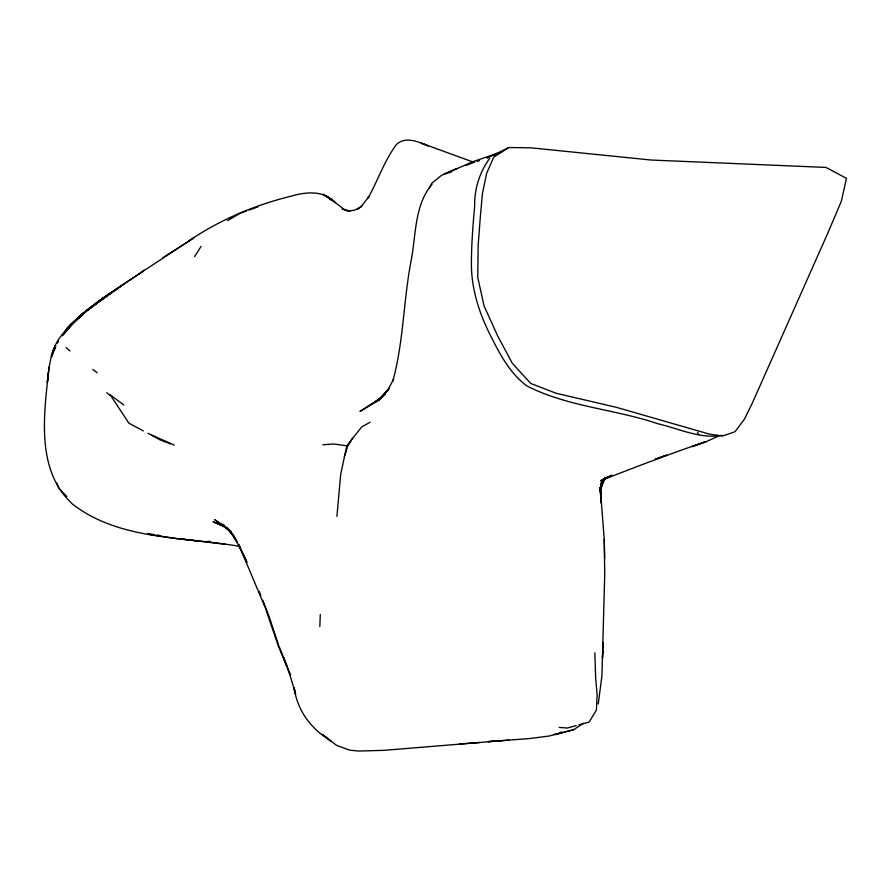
<?xml version="1.0" encoding="UTF-8"?>
<svg xmlns="http://www.w3.org/2000/svg" width="891" height="891" viewBox="0 0 891 891"><rect width="100%" height="100%" fill="white"/><g stroke="black" fill="none" stroke-linecap="round" stroke-linejoin="round"><path stroke-width="1.34" d="M600.1 491.576L600.178 487.566L601.091 503.025L600.601 491.431L600.567 494.271L601.47 481.953M319.836 626.64L320.281 614.556M600.244 487.722L604.243 539.434L604.733 574.327L601.915 675.913L598.251 703.946M603.162 642.378L602.483 658.093L602.773 651.488M601.347 482.9L601.002 486.375L602.494 481.084M336.932 516.457L340.674 474.435L346.811 445.767L361.757 426.856L370.133 422.223M49.083 367.203L47.323 382.484L49.083 367.203L51.511 355.119L55.209 345.786L51.99 354.707C55.799 337.411 70.155 325.738 82.818 314.646L73.663 322.72L62.37 335.796M600.144 490.752L600.445 488.112M600.011 491.676L600.489 487.577M48.482 372.494C43.715 416.509 36.197 471.027 72.706 504.284C120.118 540.726 183.836 536.449 239.98 546.439M600.144 491.353L601.703 486.085L600.211 489.983M344.338 456.782L347.635 446.436L352.524 438.216M602.505 480.784L601.403 483.869L605.301 478.2M51.678 356.812L55.765 346.12L54.273 349.974M600.256 490.195L605.301 477.509M57.403 343.224L58.461 340.652M601.96 484.114L605.212 478.033M429.373 187.878L432.046 183.056L441.78 175.126L451.648 171.774M194.628 256.508L201.143 246.339M601.102 483.479L603.797 479.403M603.485 480.004L605 477.754M62.247 335.105L67.727 327.22L74.677 320.66M489.705 158.353C479.815 171.696 474.257 189.159 474.68 205.687C473.054 224.276 471.539 242.898 471.406 261.575C470.927 288.484 479.469 314.523 491.832 338.146C500.709 355.81 510.599 373.83 526.781 385.87C567.545 406.909 614.935 409.08 658.07 423.815C678.998 428.649 700.359 439.263 722.189 435.343M65.032 332.087L66.547 330.071M66.257 330.416L62.938 334.793L64.82 332.711M70.4 325.694C85.302 309.121 104.837 297.405 122.958 284.697L102.476 298.641L88.465 309.355L126.767 281.99L193.637 237.975L162.775 257.755M431.979 184.359C414.861 204.54 415.986 233.275 411.62 258.078C403.423 298.763 403.835 341.064 392.831 381.103L393.555 379.176L387.596 390.581L378.385 400.683L385.268 393.855L382.517 396.662L389.011 388.498L379.031 399.023L359.953 411.419L376.904 401.429M72.973 323.4C93.21 301.425 120.374 287.459 144.442 270.151L140.388 272.813M63.84 333.501L74.588 321.751L73.663 322.72M72.071 324.101L77.829 317.92M69.576 326.039L80.079 315.86L87.819 309.712L77.918 317.653L83.743 312.941L70.01 325.326L80.079 315.86M80.034 316.517L84.857 311.761L78.909 317.586M605.234 478.01L602.327 480.483L607.539 477.175L600.612 480.728C635.261 467.062 670.199 453.786 705.516 441.702L691.973 446.647L705.806 441.847L717.845 436.356M83.052 313.966L103.345 297.995M88.465 309.355L112.789 291.524M95.17 304.199L107.544 295.3L84.935 311.95L98.21 301.915M381.292 397.687L374.933 402.197L381.37 397.664M376.136 401.418L381.749 397.408M493.915 155.513L500.675 152.227M508.806 740.187L488.134 741.602L529.466 738.583L549.246 736.011L573.604 729.707L583.661 723.202M508.839 147.516L493.67 157.217L486.664 173.288L482.399 193.737L480.316 216.947L478.177 244.925L477.743 277.29L484.069 305.947L497.534 335.64L512.258 363.205L530.668 383.42L556.107 393.254L616.695 407.41L709.403 434.117L722.657 436L734.986 431.756L744.453 419.126L752.594 402.487L827.962 232.751L841.36 201.221L846.45 178.3L825.912 167.419L651.054 160.024L531.114 147.839L508.839 147.516L486.898 158.208M188.97 240.826C219.932 219.765 254.993 204.997 291.301 196.109C306.103 191.765 324.101 190.162 335.517 202.725L323.21 194.349L332.343 200.241L344.394 209.719L342.289 208.639L347.635 210.844L345.14 210.142L350.141 210.922L348.504 211.011L354.228 210.287L359.519 208.004L356.912 209.43L361.779 205.988L360.732 207.068L368.919 196.677L368.072 198.036C377.918 180.45 384.299 160.759 396.417 144.509C405.45 135.967 418.369 141.792 428.125 145.89L421.131 143.05M227.584 220.6L240.169 213.216L246.495 210.955M611.749 475.115L606.381 478.088L610.814 475.705M561.653 731.89L556.864 734.217L554.079 734.407M466.16 165.492L474.636 162.095M448.975 172.219L472.419 161.839L497.067 153.386M444.019 173.957L456.593 168.633M666.045 455.334L655.331 459.221L666.824 455.078M249.035 210.042L257.889 206.879M477.086 161.36L479.547 160.625M576.31 725.575L567.322 728.036L559.169 727.412M578.872 724.873L589.129 722.066L596.435 710.071L597.137 694.746L595.645 677.906L594.854 652.78M555.037 734.63L573.604 729.707M322.82 444.765L333.746 444.008L346.811 445.767M501.355 740.722L383.976 750.345L358.238 751.057L349.317 750.066L336.586 745.355L322.342 734.373L331.474 741.68L326.139 737.481M459.433 743.974L480.338 742.47M207.625 541.227L210.332 541.528M196.688 540.893L181.229 539.01L225.223 544.278M154.377 534.711L147.616 533.386M157.128 535.079L159.879 535.435M149.565 534.4L181.742 539.434M170.526 443.896L160.168 439.931L151.737 435.421M474.135 162.396L422.412 143.574M174.213 445.11L147.939 433.338M221.402 525.434L213.072 521.647L226.604 527.806L230.424 531.025M143.317 430.899L128.872 423.147L111.052 396.094L106.731 392.686M109.86 394.624L123.871 404.971M229.065 530.167L214.809 519.653L230.502 531.081M327.32 738.416C309.444 727.145 296.981 708.779 294.097 687.663L295.612 694.1L290.277 676.18L283.516 657.435L286.735 666.178L278.449 646.465L265.473 608.163L238.632 544.345L247.097 562.421M92.864 369.42L97.197 372.761M231.582 532.217L220.333 523.563L227.74 528.753L233.086 534.934L222.939 524.276L232.785 534.678M330.817 199.629L327.743 196.866L330.851 199.673M66.112 347.546L69.944 350.998M66.803 496.499L58.628 488.112L56.835 483.167M233.086 534.934L227.328 527.873L237.351 542.251L233.531 535.58L246.451 561.118M697.453 432.302L698.7 434.663M290.666 675.066L278.905 645.975M259.181 591.435L260.785 595.277M262.867 600.345L269.494 617.574M278.471 644.761L269.884 618.822M604.677 558.234L604.243 539.434"/></g></svg>
